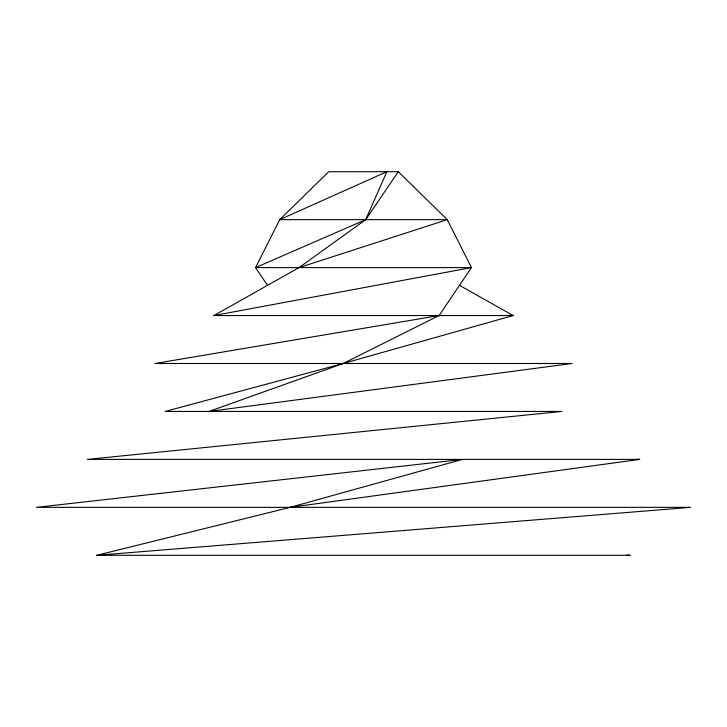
<?xml version="1.0" encoding="UTF-8"?>
<svg xmlns="http://www.w3.org/2000/svg" width="727" height="727" viewBox="0 0 727 727"><rect width="100%" height="100%" fill="white"/><g stroke="black" fill="none" stroke-linecap="round" stroke-linejoin="round"><path stroke-width="1.09" d="M439.081 315.554L154.942 363.5L572.058 363.5L208.967 411.446L343.199 363.5L439.081 315.554L471.45 267.6L447.287 219.654L398.296 171.708L328.704 171.708L279.713 219.654L255.55 267.6L267.609 285.466M398.296 171.708L365.726 219.654L299.042 267.6L213.865 315.554L513.135 315.554L459.282 285.238M299.042 267.6L447.287 219.654L279.713 219.654L386.864 171.708L365.726 219.654L255.55 267.6L471.45 267.6L213.865 315.554M290.137 507.346L462.49 459.4L36.35 507.346L690.65 507.346L96.791 555.292L290.137 507.346L639.66 459.4L637.397 459.173M639.66 459.4L87.34 459.4L561.871 411.446L165.129 411.446L343.199 363.5L513.135 315.554L510.899 315.136M96.791 555.292L630.209 555.292L626.819 555.019"/></g></svg>
